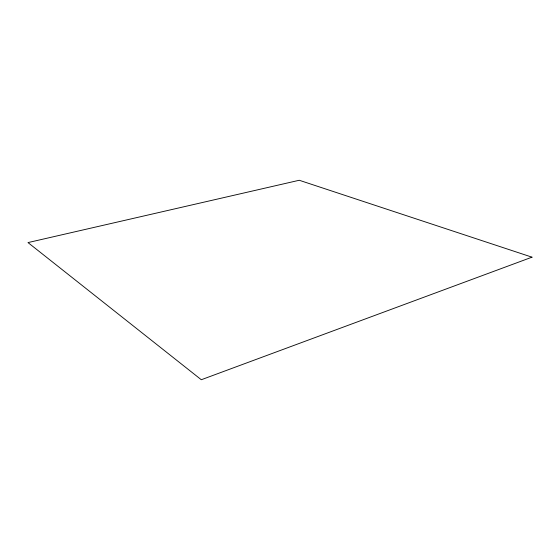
<?xml version="1.0" encoding="UTF-8"?>
<svg xmlns="http://www.w3.org/2000/svg" width="560" height="560" viewBox="0 0 560 560"><rect width="100%" height="100%" fill="white"/><g stroke="black" fill="none" stroke-linecap="round" stroke-linejoin="round"><path stroke-width="0.84" d="M532 257.173L201.299 379.736L28 242.585L299.25 180.264L532 257.173"/></g></svg>
